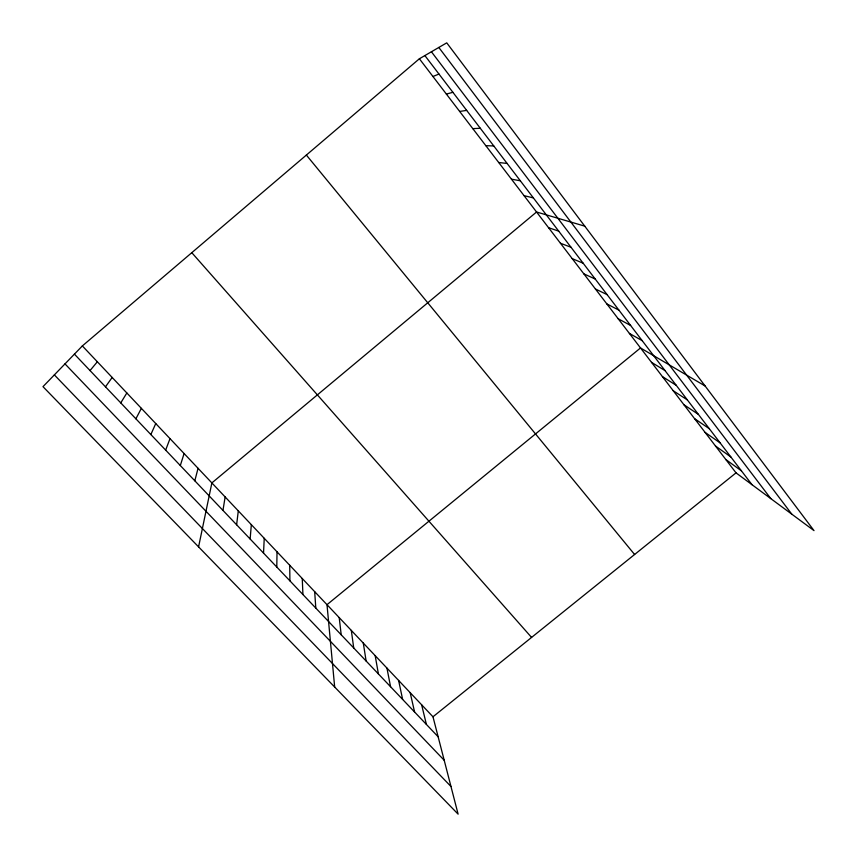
<?xml version="1.0" encoding="UTF-8"?>
<svg xmlns="http://www.w3.org/2000/svg" width="857" height="857" viewBox="0 0 857 857"><rect width="100%" height="100%" fill="white"/><g stroke="black" fill="none" stroke-linecap="round" stroke-linejoin="round"><path stroke-width="1.29" d="M276.79 567.034L277.025 551.833M263.528 553.086L264.245 538.303M250.137 538.999L251.337 524.655M236.618 524.773L238.3 510.868M222.959 510.408L225.145 496.953M198.578 546.884L211.872 482.909L536.557 212L584.753 226.141M194.818 480.798L198.053 468.297M180.313 465.533L184.094 453.535M165.658 450.118L169.997 438.623M150.853 434.542L155.76 423.562M135.888 418.805L141.373 408.35M120.762 402.886L126.847 392.977M105.486 386.818L112.171 377.455M90.039 370.567L97.344 361.772M82.358 345.928L42.989 386.657L458.109 814.15L432.978 716.784L82.358 345.928L419.384 58.769L446.743 42.85L814.011 530.622L736.024 472.86L419.384 58.769M432.978 716.784L736.024 472.86M432.956 76.509L438.966 74.045M446.379 94.066L452.892 92.32M459.663 111.442L466.669 110.392M472.818 128.636L480.306 128.271M485.823 145.658L493.793 145.969M498.699 162.498L507.13 163.462M511.447 179.167L520.328 180.784M524.066 195.664L533.386 197.913M548.555 227.694L558.721 231.144M560.446 243.238L571.008 247.266M572.208 258.632L583.167 263.228M583.874 273.876L595.208 279.018M595.411 288.98L607.131 294.658M606.852 303.935L618.936 310.148M618.176 318.75L630.623 325.478M629.392 333.416L642.204 340.668M705.118 385.993L640.511 347.953L326.999 604.688L334.669 687.025M651.524 362.35L665.011 370.588M662.429 376.619L676.248 385.329M673.227 390.749L687.389 399.94M683.94 404.75L698.412 414.402M694.545 418.623L709.328 428.725M705.054 432.367L720.148 442.919M715.466 445.994L730.86 456.974M725.793 459.491L741.476 470.9M54.355 374.895L450.975 786.501M64.993 363.882L444.205 760.277M74.42 354.134L438.141 736.784M191.797 252.686L531.576 637.426M306.367 155.063L634.598 554.5M424.879 55.566L751.996 484.698M431.414 51.763L770.797 498.613M438.816 47.456L791.804 514.179M421.623 704.775L426.411 724.444M410.171 692.649L414.584 711.996M398.601 680.426L402.629 699.419M386.935 668.085L390.578 686.736M375.173 655.637L378.408 673.934M363.293 643.071L366.121 661.015M351.306 630.398L353.727 647.967M339.211 617.597L341.204 634.801M314.68 591.662L315.805 608.084M302.253 578.507L302.928 594.533M289.698 565.234L289.923 580.853"/></g></svg>
